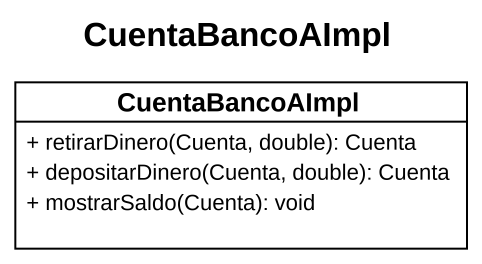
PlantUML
@startuml
title CuentaBancoAImpl
hide circle
hide empty members
skinparam classAttributeIconSize 0
class CuentaBancoAImpl {
  + retirarDinero(Cuenta, double): Cuenta
  + depositarDinero(Cuenta, double): Cuenta
  + mostrarSaldo(Cuenta): void
}
@enduml
